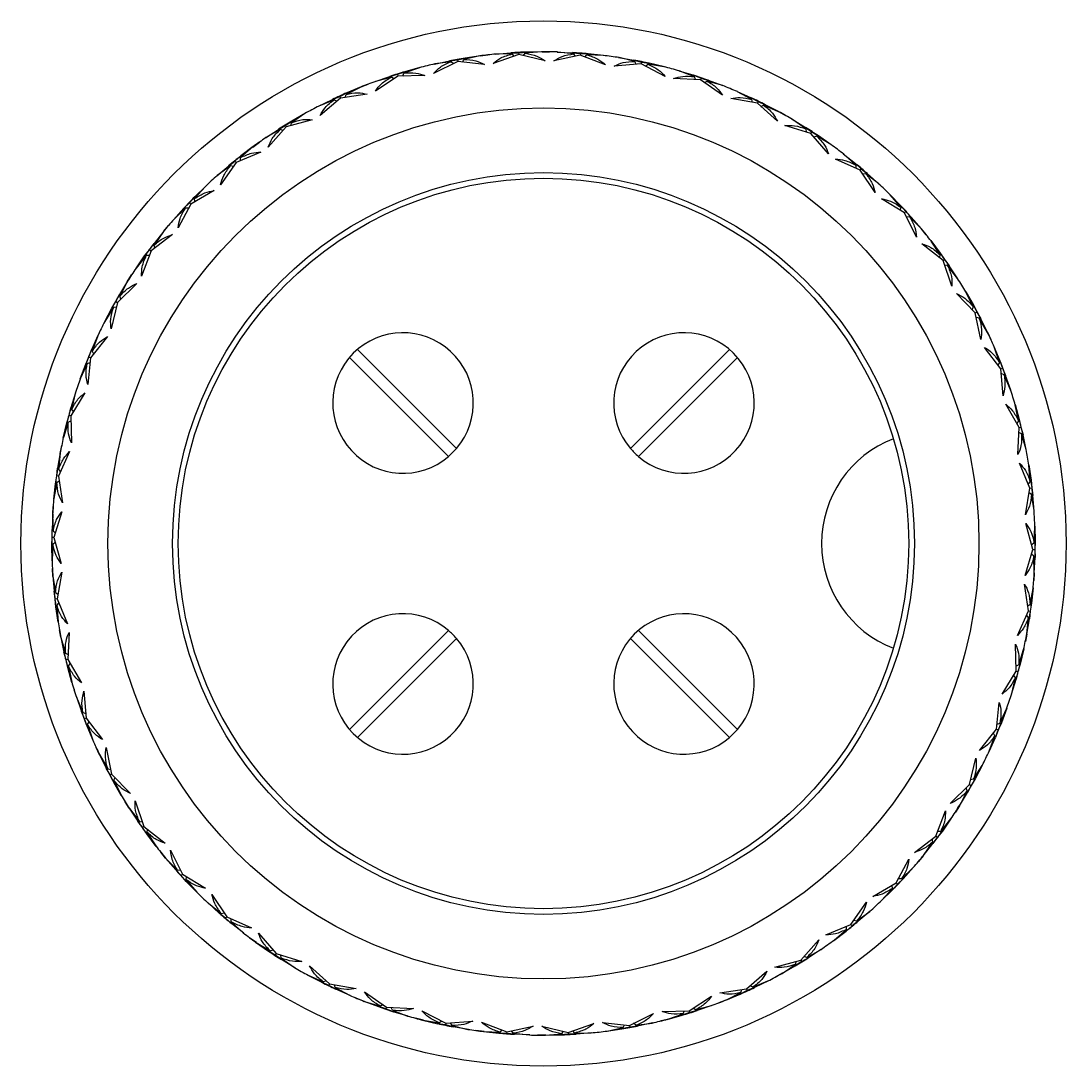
# Model space of a CAD drawing. Header units: millimetres. Extents: x -172 to 278, y -210 to 212.
# Drawn here: x 131.87 to 150.47, y 3.37 to 21.97 of the extents above; entities that cross this region are included whole.
import ezdxf

# ---------------------------------------------------------------- set-up
doc = ezdxf.new("R2010")
doc.units = ezdxf.units.MM

msp = doc.modelspace()

# ---------------------------------------------------------------- linework, layer by layer
at = {"color": 7, "linetype": 'Continuous', "lineweight": 25}
for p, q in [((140.311, 21.375), (140.586, 21.398)), ((140.586, 21.398), (140.726, 21.401)), ((140.726, 21.401), (140.866, 21.412)), ((140.726, 21.401), (140.728, 21.368)), ((140.811, 21.349), (140.844, 21.391)), ((141.134, 21.418), (140.844, 21.391)), ((141.142, 21.418), (140.866, 21.412)), ((141.142, 21.417), (141.275, 21.417)), ((141.409, 21.414), (141.685, 21.402)), ((141.707, 21.381), (141.418, 21.414)), ((141.685, 21.402), (141.824, 21.387)), ((139.641, 21.244), (139.21, 21.031)), ((139.226, 21.199), (139.497, 21.256)), ((139.523, 21.241), (139.235, 21.201)), ((139.497, 21.256), (139.635, 21.277)), ((139.564, 21.206), (139.523, 21.241)), ((139.635, 21.277), (139.772, 21.305)), ((139.635, 21.277), (139.641, 21.244)), ((140.119, 21.193), (139.641, 21.244)), ((139.726, 21.235), (139.753, 21.282)), ((140.037, 21.344), (139.753, 21.282)), ((140.046, 21.345), (139.772, 21.305)), ((140.046, 21.345), (140.178, 21.361)), ((140.728, 21.368), (140.274, 21.211)), ((140.61, 21.38), (140.32, 21.376)), ((140.647, 21.34), (140.61, 21.38)), ((141.196, 21.258), (140.728, 21.368)), ((141.822, 21.355), (141.352, 21.256)), ((141.738, 21.337), (141.707, 21.381)), ((141.824, 21.387), (141.822, 21.355)), ((142.272, 21.186), (141.822, 21.355)), ((141.824, 21.387), (141.964, 21.381)), ((141.902, 21.325), (141.94, 21.363)), ((142.231, 21.353), (141.94, 21.363)), ((142.239, 21.352), (141.964, 21.381)), ((142.905, 21.204), (142.426, 21.165)), ((142.503, 21.315), (142.776, 21.269)), ((142.795, 21.245), (142.512, 21.314)), ((142.776, 21.269), (142.912, 21.236)), ((142.82, 21.197), (142.795, 21.245)), ((142.912, 21.236), (142.905, 21.204)), ((143.331, 20.981), (142.905, 21.204)), ((142.912, 21.236), (143.05, 21.213)), ((143.319, 21.149), (143.05, 21.213)), ((138.568, 21.017), (138.701, 21.062)), ((138.663, 20.987), (138.684, 21.037)), ((138.959, 21.134), (138.684, 21.037)), ((138.967, 21.136), (138.701, 21.062)), ((142.981, 21.165), (143.023, 21.198)), ((143.311, 21.151), (143.023, 21.198)), ((143.577, 21.08), (143.841, 20.999)), ((143.857, 20.973), (143.585, 21.077)), ((137.923, 20.793), (138.047, 20.842)), ((138.172, 20.889), (138.433, 20.979)), ((138.578, 20.985), (138.177, 20.72)), ((138.461, 20.967), (138.181, 20.892)), ((138.433, 20.979), (138.568, 21.017)), ((138.507, 20.938), (138.461, 20.967)), ((138.568, 21.017), (138.578, 20.985)), ((139.059, 20.994), (138.578, 20.985)), ((143.962, 20.919), (143.482, 20.94)), ((143.841, 20.999), (143.972, 20.95)), ((143.876, 20.923), (143.857, 20.973)), ((143.972, 20.95), (143.962, 20.919)), ((144.356, 20.644), (143.962, 20.919)), ((143.972, 20.95), (144.106, 20.91)), ((144.032, 20.87), (144.078, 20.898)), ((144.357, 20.816), (144.078, 20.898)), ((144.365, 20.813), (144.106, 20.91)), ((137.542, 20.625), (137.668, 20.687)), ((138.032, 20.664), (137.556, 20.595)), ((137.641, 20.607), (137.655, 20.659)), ((137.915, 20.79), (137.655, 20.659)), ((137.923, 20.793), (137.668, 20.687)), ((144.612, 20.712), (144.864, 20.599)), ((144.877, 20.571), (144.62, 20.708)), ((137.165, 20.448), (137.413, 20.571)), ((137.443, 20.562), (137.173, 20.452)), ((137.556, 20.595), (137.192, 20.282)), ((137.413, 20.571), (137.542, 20.625)), ((137.491, 20.539), (137.443, 20.562)), ((137.542, 20.625), (137.556, 20.595)), ((144.974, 20.504), (144.5, 20.585)), ((144.864, 20.599), (144.988, 20.534)), ((144.89, 20.519), (144.877, 20.571)), ((144.988, 20.534), (144.974, 20.504)), ((145.33, 20.182), (144.974, 20.504)), ((144.988, 20.534), (145.116, 20.476)), ((145.037, 20.447), (145.086, 20.469)), ((145.353, 20.352), (145.086, 20.469)), ((145.361, 20.348), (145.116, 20.476)), ((136.923, 20.319), (136.681, 20.156)), ((136.93, 20.323), (136.69, 20.185)), ((145.349, 20.354), (145.477, 20.283)), ((136.452, 20.038), (136.574, 20.108)), ((136.574, 20.108), (136.69, 20.185)), ((136.574, 20.108), (136.591, 20.08)), ((137.054, 20.208), (136.591, 20.08)), ((136.673, 20.103), (136.681, 20.156)), ((145.926, 19.965), (145.466, 20.105)), ((145.593, 20.216), (145.829, 20.073)), ((145.838, 20.044), (145.601, 20.212)), ((136.222, 19.885), (136.452, 20.038)), ((136.482, 20.033), (136.229, 19.89)), ((136.591, 20.08), (136.269, 19.723)), ((136.534, 20.016), (136.482, 20.033)), ((145.829, 20.073), (145.944, 19.993)), ((145.838, 20.044), (145.844, 19.99)), ((145.926, 19.965), (145.944, 19.993)), ((146.239, 19.601), (145.926, 19.965)), ((145.944, 19.993), (146.064, 19.92)), ((146.033, 19.916), (145.982, 19.901)), ((146.283, 19.767), (146.033, 19.916)), ((146.29, 19.762), (146.064, 19.92)), ((135.997, 19.726), (135.778, 19.534)), ((136.004, 19.731), (135.784, 19.564)), ((135.993, 19.723), (136.112, 19.809)), ((135.677, 19.473), (135.784, 19.564)), ((136.141, 19.633), (135.698, 19.448)), ((135.777, 19.481), (135.778, 19.534)), ((146.504, 19.602), (146.721, 19.43)), ((146.725, 19.4), (146.511, 19.597)), ((135.356, 19.208), (135.566, 19.389)), ((135.596, 19.388), (135.363, 19.214)), ((135.698, 19.448), (135.423, 19.053)), ((135.566, 19.389), (135.677, 19.473)), ((135.649, 19.377), (135.596, 19.388)), ((135.677, 19.473), (135.698, 19.448)), ((146.803, 19.312), (146.364, 19.508)), ((146.721, 19.43), (146.824, 19.336)), ((146.725, 19.4), (146.725, 19.346)), ((146.803, 19.312), (146.824, 19.336)), ((147.068, 18.911), (146.803, 19.312)), ((146.824, 19.336), (146.934, 19.249)), ((146.903, 19.249), (146.85, 19.24)), ((147.133, 19.07), (146.903, 19.249)), ((147.139, 19.064), (146.934, 19.249)), ((135.153, 19.022), (134.96, 18.805)), ((135.159, 19.028), (134.962, 18.835)), ((147.139, 19.063), (147.236, 18.972)), ((134.868, 18.731), (134.962, 18.835)), ((135.308, 18.948), (134.891, 18.709)), ((134.965, 18.751), (134.96, 18.805)), ((147.592, 18.553), (147.181, 18.803)), ((147.331, 18.879), (147.524, 18.681)), ((147.525, 18.651), (147.338, 18.873)), ((134.582, 18.428), (134.767, 18.633)), ((134.798, 18.636), (134.588, 18.435)), ((134.891, 18.709), (134.668, 18.283)), ((134.767, 18.633), (134.868, 18.731)), ((134.852, 18.633), (134.798, 18.636)), ((134.868, 18.731), (134.891, 18.709)), ((147.525, 18.651), (147.518, 18.597)), ((147.524, 18.681), (147.616, 18.575)), ((147.592, 18.553), (147.616, 18.575)), ((147.804, 18.122), (147.592, 18.553)), ((147.616, 18.575), (147.713, 18.475)), ((147.683, 18.479), (147.629, 18.476)), ((147.888, 18.272), (147.683, 18.479)), ((147.894, 18.265), (147.713, 18.475)), ((134.41, 18.225), (134.495, 18.327)), ((147.885, 18.275), (147.978, 18.162)), ((134.567, 18.164), (134.184, 17.874)), ((134.41, 18.225), (134.238, 18.009)), ((134.404, 18.218), (134.239, 17.978)), ((148.061, 18.058), (148.228, 17.837)), ((148.225, 17.807), (148.067, 18.05)), ((134.184, 17.874), (134.015, 17.424)), ((134.07, 17.784), (134.157, 17.894)), ((134.157, 17.894), (134.238, 18.009)), ((134.157, 17.894), (134.184, 17.874)), ((134.252, 17.926), (134.239, 17.978)), ((148.278, 17.701), (147.902, 18.001)), ((133.912, 17.558), (134.07, 17.784)), ((134.1, 17.791), (133.917, 17.565)), ((134.154, 17.794), (134.1, 17.791)), ((148.225, 17.807), (148.212, 17.755)), ((148.228, 17.837), (148.305, 17.72)), ((148.278, 17.701), (148.305, 17.72)), ((148.436, 17.247), (148.278, 17.701)), ((148.305, 17.72), (148.39, 17.609)), ((148.36, 17.616), (148.306, 17.621)), ((148.538, 17.385), (148.36, 17.616)), ((148.542, 17.378), (148.39, 17.609)), ((133.766, 17.334), (133.623, 17.098)), ((133.762, 17.327), (133.629, 17.068)), ((133.76, 17.322), (133.838, 17.446)), ((133.93, 17.293), (133.586, 16.958)), ((148.853, 16.771), (148.518, 17.115)), ((148.682, 17.151), (148.82, 16.912)), ((148.814, 16.882), (148.687, 17.143)), ((133.586, 16.958), (133.476, 16.49)), ((133.485, 16.854), (133.558, 16.974)), ((133.558, 16.974), (133.623, 17.098)), ((133.558, 16.974), (133.586, 16.958)), ((133.647, 17.017), (133.629, 17.068)), ((133.357, 16.609), (133.485, 16.854)), ((133.514, 16.865), (133.361, 16.618)), ((133.567, 16.875), (133.514, 16.865)), ((148.814, 16.882), (148.794, 16.832)), ((148.82, 16.912), (148.882, 16.786)), ((148.853, 16.771), (148.882, 16.786)), ((148.952, 16.3), (148.853, 16.771)), ((148.882, 16.786), (148.952, 16.665)), ((148.924, 16.676), (148.871, 16.687)), ((149.071, 16.425), (148.924, 16.676)), ((149.074, 16.417), (148.952, 16.665)), ((133.24, 16.369), (133.127, 16.117)), ((133.235, 16.357), (133.297, 16.49)), ((149.068, 16.429), (149.131, 16.296)), ((133.408, 16.35), (133.108, 15.974)), ((133.236, 16.362), (133.136, 16.088)), ((133.078, 15.986), (133.127, 16.117)), ((133.136, 16.088), (133.162, 16.041)), ((139.62, 14.357), (137.858, 16.119)), ((144.479, 16.119), (142.717, 14.357)), ((149.307, 15.775), (149.017, 16.158)), ((149.185, 16.174), (149.292, 15.919)), ((149.282, 15.89), (149.189, 16.166)), ((132.924, 15.599), (133.021, 15.858)), ((133.048, 15.872), (132.927, 15.608)), ((133.021, 15.858), (133.078, 15.986)), ((133.048, 15.872), (133.099, 15.889)), ((133.108, 15.974), (133.057, 15.496)), ((133.108, 15.974), (133.078, 15.986)), ((137.717, 15.978), (139.479, 14.216)), ((142.858, 14.216), (144.62, 15.978)), ((149.282, 15.89), (149.255, 15.843)), ((149.292, 15.919), (149.338, 15.787)), ((149.307, 15.775), (149.338, 15.787)), ((149.346, 15.296), (149.307, 15.775)), ((149.365, 15.672), (149.314, 15.69)), ((149.338, 15.787), (149.392, 15.658)), ((149.479, 15.404), (149.365, 15.672)), ((149.482, 15.396), (149.392, 15.658)), ((133.007, 15.348), (132.757, 14.937)), ((132.839, 15.347), (132.758, 15.082)), ((132.836, 15.338), (132.771, 15.055)), ((132.726, 14.946), (132.758, 15.082)), ((149.632, 14.731), (149.393, 15.147)), ((149.561, 15.142), (149.635, 14.875)), ((149.622, 14.848), (149.564, 15.133)), ((132.685, 14.812), (132.726, 14.946)), ((132.757, 14.937), (132.726, 14.946)), ((132.757, 14.937), (132.767, 14.457)), ((132.771, 15.055), (132.802, 15.01)), ((132.622, 14.543), (132.685, 14.812)), ((132.71, 14.829), (132.624, 14.552)), ((132.71, 14.829), (132.759, 14.852)), ((149.622, 14.848), (149.59, 14.805)), ((149.611, 14.25), (149.632, 14.731)), ((149.632, 14.731), (149.664, 14.738)), ((149.635, 14.875), (149.664, 14.738)), ((149.664, 14.738), (149.702, 14.603)), ((149.677, 14.621), (149.629, 14.645)), ((149.757, 14.341), (149.677, 14.621)), ((149.758, 14.333), (149.702, 14.603)), ((132.566, 14.268), (132.594, 14.412)), ((132.568, 14.281), (132.522, 14.009)), ((132.567, 14.273), (132.538, 13.983)), ((132.736, 14.304), (132.539, 13.865)), ((132.507, 13.87), (132.522, 14.009)), ((132.538, 13.983), (132.574, 13.943)), ((149.824, 13.653), (149.639, 14.097)), ((149.805, 14.07), (149.845, 13.797)), ((149.828, 13.771), (149.807, 14.061)), ((132.483, 13.732), (132.507, 13.87)), ((132.506, 13.752), (132.552, 13.781)), ((132.539, 13.865), (132.507, 13.87)), ((132.539, 13.865), (132.609, 13.39)), ((149.828, 13.771), (149.791, 13.732)), ((149.845, 13.797), (149.857, 13.657)), ((132.454, 13.457), (132.483, 13.732)), ((132.506, 13.752), (132.455, 13.466)), ((149.743, 13.18), (149.824, 13.653)), ((149.824, 13.653), (149.857, 13.657)), ((149.857, 13.657), (149.877, 13.519)), ((149.855, 13.539), (149.81, 13.569)), ((149.899, 13.252), (149.855, 13.539)), ((149.899, 13.243), (149.877, 13.519)), ((132.434, 13.191), (132.443, 13.324)), ((132.597, 13.234), (132.457, 12.774)), ((132.434, 13.191), (132.422, 12.915)), ((132.433, 13.182), (132.441, 12.891)), ((149.879, 12.561), (149.751, 13.024)), ((132.425, 12.775), (132.422, 12.915)), ((132.441, 12.891), (132.482, 12.856)), ((149.898, 12.677), (149.913, 12.968)), ((149.913, 12.977), (149.918, 12.7)), ((132.418, 12.635), (132.425, 12.775)), ((132.438, 12.658), (132.423, 12.368)), ((132.457, 12.774), (132.425, 12.775)), ((132.438, 12.658), (132.48, 12.692)), ((132.457, 12.774), (132.586, 12.311)), ((149.898, 12.677), (149.857, 12.643)), ((149.918, 12.7), (149.912, 12.56)), ((132.424, 12.358), (132.418, 12.635)), ((149.74, 12.101), (149.879, 12.561)), ((149.895, 12.444), (149.855, 12.479)), ((149.879, 12.561), (149.912, 12.56)), ((149.912, 12.56), (149.915, 12.42)), ((149.903, 12.153), (149.895, 12.444)), ((149.903, 12.144), (149.915, 12.42)), ((132.438, 12.079), (132.43, 12.225)), ((132.437, 12.092), (132.46, 11.817)), ((132.594, 12.155), (132.513, 11.682)), ((149.902, 12.144), (149.894, 12.011)), ((132.438, 12.084), (132.482, 11.796)), ((149.797, 11.47), (149.728, 11.946)), ((132.48, 11.678), (132.46, 11.817)), ((132.482, 11.796), (132.527, 11.766)), ((149.831, 11.583), (149.882, 11.869)), ((149.883, 11.878), (149.853, 11.603)), ((132.513, 11.682), (132.48, 11.678)), ((132.492, 11.538), (132.48, 11.678)), ((132.531, 11.265), (132.492, 11.538)), ((132.509, 11.564), (132.546, 11.603)), ((132.509, 11.564), (132.53, 11.274)), ((132.513, 11.682), (132.698, 11.238)), ((149.831, 11.583), (149.785, 11.555)), ((149.853, 11.603), (149.83, 11.465)), ((149.601, 11.031), (149.797, 11.47)), ((149.799, 11.352), (149.762, 11.392)), ((149.77, 11.062), (149.799, 11.352)), ((149.797, 11.47), (149.83, 11.465)), ((149.83, 11.465), (149.815, 11.326)), ((149.768, 11.054), (149.815, 11.326)), ((132.579, 11.003), (132.554, 11.133)), ((132.578, 11.002), (132.635, 10.732)), ((132.58, 10.994), (132.66, 10.714)), ((132.725, 11.085), (132.704, 10.605)), ((139.479, 11.119), (137.717, 9.357)), ((137.858, 9.216), (139.62, 10.978)), ((142.717, 10.978), (144.479, 9.216)), ((144.62, 9.357), (142.858, 11.119)), ((149.768, 11.054), (149.743, 10.923)), ((149.579, 10.398), (149.57, 10.878)), ((149.715, 10.792), (149.652, 10.523)), ((132.673, 10.597), (132.635, 10.732)), ((132.66, 10.714), (132.708, 10.69)), ((132.704, 10.605), (132.673, 10.597)), ((132.704, 10.605), (132.944, 10.188)), ((149.626, 10.506), (149.713, 10.783)), ((132.701, 10.46), (132.673, 10.597)), ((132.775, 10.194), (132.701, 10.46)), ((132.715, 10.487), (132.747, 10.53)), ((132.715, 10.487), (132.773, 10.202)), ((149.626, 10.506), (149.578, 10.483)), ((149.652, 10.523), (149.611, 10.389)), ((149.329, 9.987), (149.579, 10.398)), ((149.498, 9.989), (149.579, 10.253)), ((149.501, 9.997), (149.566, 10.281)), ((149.566, 10.281), (149.535, 10.325)), ((149.579, 10.398), (149.611, 10.389)), ((149.611, 10.389), (149.579, 10.253)), ((132.855, 9.939), (132.814, 10.066)), ((132.855, 9.939), (132.945, 9.678)), ((132.857, 9.931), (132.972, 9.663)), ((132.99, 10.039), (133.03, 9.56)), ((132.999, 9.548), (132.945, 9.678)), ((149.228, 9.362), (149.279, 9.84)), ((149.289, 9.463), (149.41, 9.727)), ((149.413, 9.736), (149.316, 9.477)), ((132.972, 9.663), (133.023, 9.645)), ((133.03, 9.56), (132.999, 9.548)), ((133.045, 9.416), (132.999, 9.548)), ((133.03, 9.56), (133.32, 9.177)), ((133.055, 9.445), (133.081, 9.492)), ((133.152, 9.161), (133.045, 9.416)), ((133.055, 9.445), (133.148, 9.169)), ((148.929, 8.985), (149.228, 9.362)), ((149.259, 9.349), (149.21, 9.218)), ((149.228, 9.362), (149.259, 9.349)), ((149.289, 9.463), (149.237, 9.447)), ((149.316, 9.477), (149.259, 9.349)), ((149.097, 8.966), (149.21, 9.218)), ((149.1, 8.973), (149.2, 9.247)), ((149.2, 9.247), (149.175, 9.295)), ((133.268, 8.906), (133.206, 9.039)), ((133.384, 9.035), (133.483, 8.565)), ((133.262, 8.918), (133.385, 8.671)), ((133.266, 8.911), (133.413, 8.659)), ((148.75, 8.377), (148.861, 8.845)), ((133.455, 8.549), (133.385, 8.671)), ((133.413, 8.659), (133.466, 8.648)), ((133.483, 8.565), (133.455, 8.549)), ((133.483, 8.565), (133.819, 8.221)), ((148.823, 8.471), (148.976, 8.718)), ((148.98, 8.726), (148.852, 8.481)), ((133.516, 8.424), (133.455, 8.549)), ((133.654, 8.184), (133.516, 8.424)), ((133.523, 8.453), (133.543, 8.503)), ((133.523, 8.453), (133.65, 8.192)), ((148.406, 8.042), (148.75, 8.377)), ((148.75, 8.377), (148.779, 8.361)), ((148.823, 8.471), (148.77, 8.461)), ((148.852, 8.481), (148.779, 8.361)), ((148.57, 8.001), (148.714, 8.237)), ((148.575, 8.008), (148.708, 8.267)), ((148.708, 8.267), (148.689, 8.318)), ((148.779, 8.361), (148.714, 8.237)), ((133.795, 7.957), (133.724, 8.07)), ((133.901, 8.088), (134.058, 7.634)), ((148.57, 8.001), (148.498, 7.889)), ((133.795, 7.957), (133.947, 7.726)), ((133.799, 7.95), (133.977, 7.719)), ((148.153, 7.461), (148.321, 7.911)), ((134.032, 7.615), (133.947, 7.726)), ((133.977, 7.719), (134.03, 7.715)), ((134.058, 7.634), (134.032, 7.615)), ((134.058, 7.634), (134.434, 7.335)), ((148.237, 7.544), (148.419, 7.77)), ((148.425, 7.778), (148.266, 7.551)), ((134.109, 7.498), (134.032, 7.615)), ((134.276, 7.278), (134.109, 7.498)), ((134.111, 7.528), (134.125, 7.58)), ((134.111, 7.528), (134.27, 7.285)), ((147.77, 7.171), (148.153, 7.461)), ((148.179, 7.441), (148.099, 7.327)), ((148.153, 7.461), (148.179, 7.441)), ((148.266, 7.551), (148.179, 7.441)), ((148.237, 7.544), (148.183, 7.541)), ((147.927, 7.11), (148.099, 7.327)), ((147.932, 7.117), (148.097, 7.357)), ((148.097, 7.357), (148.085, 7.409)), ((134.443, 7.07), (134.359, 7.173)), ((134.443, 7.07), (134.623, 6.86)), ((134.532, 7.213), (134.745, 6.782)), ((147.927, 7.11), (147.842, 7.008)), ((134.449, 7.063), (134.654, 6.857)), ((147.445, 6.627), (147.669, 7.052)), ((147.539, 6.699), (147.748, 6.9)), ((147.754, 6.907), (147.569, 6.702)), ((134.721, 6.76), (134.623, 6.86)), ((134.654, 6.857), (134.707, 6.859)), ((134.745, 6.782), (134.721, 6.76)), ((134.812, 6.654), (134.721, 6.76)), ((134.745, 6.782), (135.156, 6.533)), ((134.811, 6.684), (134.818, 6.738)), ((147.569, 6.702), (147.469, 6.604)), ((147.539, 6.699), (147.485, 6.702)), ((134.811, 6.684), (134.999, 6.463)), ((135.005, 6.456), (134.812, 6.654)), ((147.029, 6.387), (147.445, 6.627)), ((147.183, 6.313), (147.377, 6.531)), ((147.377, 6.531), (147.371, 6.584)), ((147.469, 6.604), (147.375, 6.5)), ((147.445, 6.627), (147.469, 6.604)), ((135.208, 6.262), (135.101, 6.363)), ((135.268, 6.424), (135.533, 6.024)), ((147.177, 6.307), (147.375, 6.5)), ((135.198, 6.271), (135.403, 6.086)), ((135.204, 6.265), (135.433, 6.086)), ((146.639, 5.888), (146.914, 6.282)), ((135.512, 5.999), (135.403, 6.086)), ((135.433, 6.086), (135.486, 6.095)), ((135.533, 6.024), (135.512, 5.999)), ((135.616, 5.905), (135.512, 5.999)), ((135.533, 6.024), (135.972, 5.827)), ((135.611, 5.935), (135.612, 5.989)), ((146.74, 5.947), (146.688, 5.958)), ((146.74, 5.947), (146.974, 6.121)), ((146.98, 6.127), (146.771, 5.947)), ((135.611, 5.935), (135.825, 5.738)), ((135.833, 5.733), (135.616, 5.905)), ((146.195, 5.702), (146.639, 5.888)), ((146.333, 5.604), (146.553, 5.771)), ((146.339, 5.609), (146.559, 5.801)), ((146.659, 5.862), (146.553, 5.771)), ((146.559, 5.801), (146.56, 5.855)), ((146.639, 5.888), (146.659, 5.862)), ((146.771, 5.947), (146.659, 5.862)), ((136.058, 5.566), (135.939, 5.652)), ((136.097, 5.734), (136.411, 5.37)), ((145.746, 5.255), (146.068, 5.612)), ((136.046, 5.573), (136.273, 5.415)), ((136.053, 5.568), (136.303, 5.419)), ((136.393, 5.342), (136.273, 5.415)), ((136.303, 5.419), (136.355, 5.435)), ((145.854, 5.302), (146.107, 5.445)), ((146.115, 5.45), (145.884, 5.297)), ((136.411, 5.37), (136.393, 5.342)), ((136.508, 5.262), (136.393, 5.342)), ((136.411, 5.37), (136.87, 5.23)), ((136.499, 5.291), (136.492, 5.345)), ((136.499, 5.291), (136.736, 5.123)), ((136.744, 5.119), (136.508, 5.262)), ((145.283, 5.127), (145.746, 5.255)), ((145.763, 5.228), (145.646, 5.15)), ((145.656, 5.179), (145.663, 5.233)), ((145.746, 5.255), (145.763, 5.228)), ((145.884, 5.297), (145.763, 5.228)), ((145.854, 5.302), (145.803, 5.319)), ((137.006, 5.153), (137.363, 4.831)), ((144.781, 4.74), (145.145, 5.054)), ((145.407, 5.013), (145.646, 5.15)), ((145.414, 5.017), (145.656, 5.179)), ((136.976, 4.987), (137.221, 4.859)), ((136.983, 4.983), (137.25, 4.866)), ((137.348, 4.802), (137.221, 4.859)), ((137.25, 4.866), (137.299, 4.888)), ((144.894, 4.773), (145.163, 4.883)), ((145.171, 4.887), (144.924, 4.764)), ((145.418, 5.019), (145.29, 4.949)), ((137.363, 4.831), (137.348, 4.802)), ((137.472, 4.736), (137.348, 4.802)), ((137.363, 4.831), (137.837, 4.75)), ((137.46, 4.764), (137.447, 4.817)), ((137.46, 4.764), (137.716, 4.627)), ((137.725, 4.624), (137.472, 4.736)), ((137.981, 4.691), (138.375, 4.416)), ((144.305, 4.671), (144.781, 4.74)), ((144.422, 4.545), (144.682, 4.676)), ((144.794, 4.71), (144.669, 4.648)), ((144.682, 4.676), (144.696, 4.728)), ((144.781, 4.74), (144.794, 4.71)), ((144.924, 4.764), (144.794, 4.71)), ((144.894, 4.773), (144.846, 4.796)), ((137.984, 4.518), (137.848, 4.572)), ((137.972, 4.522), (138.23, 4.426)), ((137.98, 4.519), (138.259, 4.437)), ((138.259, 4.437), (138.305, 4.465)), ((143.759, 4.35), (144.159, 4.615)), ((144.413, 4.542), (144.29, 4.493)), ((144.414, 4.542), (144.669, 4.648)), ((138.364, 4.385), (138.23, 4.426)), ((138.375, 4.416), (138.364, 4.385)), ((138.496, 4.336), (138.364, 4.385)), ((138.375, 4.416), (138.855, 4.395)), ((138.48, 4.362), (138.46, 4.412)), ((138.48, 4.362), (138.751, 4.258)), ((138.76, 4.256), (138.496, 4.336)), ((139.006, 4.354), (139.431, 4.131)), ((142.696, 4.091), (143.127, 4.304)), ((143.278, 4.341), (143.759, 4.35)), ((143.378, 4.201), (143.652, 4.299)), ((143.768, 4.319), (143.636, 4.273)), ((143.652, 4.299), (143.673, 4.348)), ((143.759, 4.35), (143.768, 4.319)), ((143.903, 4.356), (143.768, 4.319)), ((143.875, 4.368), (143.83, 4.397)), ((143.875, 4.368), (144.156, 4.443)), ((144.165, 4.447), (143.903, 4.356)), ((139.031, 4.183), (138.889, 4.22)), ((139.018, 4.186), (139.287, 4.122)), ((139.026, 4.184), (139.313, 4.137)), ((139.425, 4.099), (139.287, 4.122)), ((139.313, 4.137), (139.355, 4.171)), ((139.431, 4.131), (139.425, 4.099)), ((139.561, 4.067), (139.425, 4.099)), ((139.431, 4.131), (139.91, 4.17)), ((139.542, 4.091), (139.516, 4.138)), ((140.065, 4.149), (140.515, 3.98)), ((141.609, 3.967), (142.063, 4.124)), ((142.218, 4.142), (142.696, 4.091)), ((142.584, 4.053), (142.611, 4.1)), ((142.814, 4.094), (142.772, 4.129)), ((142.814, 4.094), (143.102, 4.134)), ((143.111, 4.136), (142.84, 4.079)), ((143.37, 4.199), (143.24, 4.166)), ((143.37, 4.199), (143.636, 4.273)), ((139.542, 4.091), (139.824, 4.021)), ((139.833, 4.02), (139.561, 4.067)), ((140.111, 3.982), (139.965, 4.001)), ((140.098, 3.983), (140.372, 3.954)), ((140.106, 3.982), (140.397, 3.972)), ((140.512, 3.948), (140.372, 3.954)), ((140.397, 3.972), (140.435, 4.01)), ((140.515, 3.98), (140.512, 3.948)), ((140.652, 3.933), (140.512, 3.948)), ((140.515, 3.98), (140.985, 4.08)), ((140.63, 3.954), (140.599, 3.998)), ((140.63, 3.954), (140.919, 3.921)), ((140.928, 3.921), (140.652, 3.933)), ((141.208, 3.918), (141.061, 3.918)), ((141.141, 4.078), (141.609, 3.967)), ((141.195, 3.918), (141.471, 3.923)), ((141.203, 3.918), (141.493, 3.944)), ((141.61, 3.934), (141.471, 3.923)), ((141.493, 3.944), (141.526, 3.987)), ((141.609, 3.967), (141.61, 3.934)), ((141.75, 3.937), (141.61, 3.934)), ((141.726, 3.956), (141.69, 3.995)), ((141.726, 3.956), (142.017, 3.959)), ((142.026, 3.96), (141.75, 3.937)), ((142.291, 3.99), (142.565, 4.03)), ((142.299, 3.991), (142.584, 4.053)), ((142.702, 4.059), (142.565, 4.03)), ((142.696, 4.091), (142.702, 4.059)), ((142.84, 4.079), (142.702, 4.059))]:
    msp.add_line(p, q, dxfattribs=at)
for radius in [9.3, 7.75, 6.6, 6.5]:
    msp.add_circle((141.168, 12.668), radius, dxfattribs=at)
for centre, radius, start, end in [((141.168, 12.668), 8.75, 91.9815, 93.8146), ((141.168, 12.668), 8.75, 88.3653, 90.2272), ((141.168, 12.668), 8.75, 84.7815, 86.6146), ((141.168, 12.668), 8.75, 99.1815, 101.0146), ((141.168, 12.668), 8.75, 95.5653, 97.4272), ((141.168, 12.668), 8.75, 81.1653, 83.0272), ((141.168, 12.668), 8.75, 77.5815, 79.4146), ((141.168, 12.668), 8.75, 106.3815, 108.2146), ((141.168, 12.668), 8.75, 102.7653, 104.6272), ((141.168, 12.668), 8.75, 73.9653, 75.8272), ((141.168, 12.668), 8.75, 109.9653, 111.8272), ((141.168, 12.668), 8.75, 70.3815, 72.2146), ((141.168, 12.668), 8.75, 113.5815, 115.4146), ((141.168, 12.668), 8.75, 66.7653, 68.6272), ((141.168, 12.668), 8.75, 63.1815, 65.0146), ((141.168, 12.668), 8.75, 117.1653, 119.0272), ((141.168, 12.668), 8.75, 59.5653, 61.4272), ((141.168, 12.668), 8.75, 120.7815, 122.6146), ((141.168, 12.668), 8.75, 55.9815, 57.8125), ((141.168, 12.668), 8.75, 124.3653, 126.2272), ((141.168, 12.668), 8.75, 52.3653, 54.2272), ((141.168, 12.668), 8.75, 127.9815, 129.8146), ((141.168, 12.668), 8.75, 48.7806, 50.6146), ((141.168, 12.668), 8.75, 131.5653, 133.4272), ((141.168, 12.668), 8.75, 45.1653, 47.0272), ((141.168, 12.668), 8.75, 135.1815, 137.0146), ((141.168, 12.668), 8.75, 41.5815, 43.4146), ((141.168, 12.668), 8.75, 138.7653, 140.6272), ((141.168, 12.668), 8.75, 37.9653, 39.8272), ((141.168, 12.668), 8.75, 142.3815, 144.2146), ((141.168, 12.668), 8.75, 34.3815, 36.2146), ((141.168, 12.668), 8.75, 145.9653, 147.8253), ((141.168, 12.668), 8.75, 30.7653, 32.6272), ((141.168, 12.668), 8.75, 149.5834, 151.4146), ((141.168, 12.668), 8.75, 27.1815, 29.0146), ((141.168, 12.668), 8.75, 153.1653, 155.0272), ((138.668, 15.168), 1.25, 319.5886, 310.4114), ((143.668, 15.168), 1.25, 229.5886, 220.4114), ((141.168, 12.668), 8.75, 23.5653, 25.4272), ((141.168, 12.668), 8.75, 156.7815, 158.6146), ((141.168, 12.668), 8.75, 19.9815, 21.8146), ((141.168, 12.668), 8.75, 160.3653, 162.2272), ((141.168, 12.668), 8.75, 16.3653, 18.2272), ((141.168, 12.668), 8.75, 163.9815, 165.8146), ((141.168, 12.668), 8.75, 12.7815, 14.6146), ((141.168, 12.668), 8.75, 167.5653, 169.4272), ((148.118, 12.668), 2, 111.1985, 248.8015), ((138.668, 15.168), 1.25, 310.4114, 319.5886), ((143.668, 15.168), 1.25, 220.4114, 229.5886), ((141.168, 12.668), 8.75, 9.1653, 11.0272), ((141.168, 12.668), 8.75, 171.1815, 173.0146), ((141.168, 12.668), 8.75, 5.5815, 7.4146), ((141.168, 12.668), 8.75, 174.7653, 176.6272), ((141.168, 12.668), 8.75, 1.9653, 3.8272), ((141.168, 12.668), 8.75, 178.3815, 180.2146), ((141.168, 12.668), 8.75, 358.3815, 0.2146), ((141.168, 12.668), 8.75, 181.9653, 183.8272), ((141.168, 12.668), 8.75, 354.7653, 356.6272), ((141.168, 12.668), 8.75, 185.5815, 187.4146), ((141.168, 12.668), 8.75, 351.1815, 353.0146), ((138.668, 10.168), 1.25, 49.5886, 40.4114), ((143.668, 10.168), 1.25, 319.5886, 310.4114), ((141.168, 12.668), 8.75, 189.1653, 191.0272), ((138.668, 10.168), 1.25, 40.4114, 49.5886), ((141.168, 12.668), 8.75, 347.5653, 349.4272), ((141.168, 12.668), 8.75, 192.7815, 194.6146), ((141.168, 12.668), 8.75, 343.9815, 345.8146), ((141.168, 12.668), 8.75, 196.3653, 198.2272), ((141.168, 12.668), 8.75, 340.3653, 342.2272), ((141.168, 12.668), 8.75, 199.9815, 201.8146), ((143.668, 10.168), 1.25, 310.4114, 319.5886), ((141.168, 12.668), 8.75, 336.7815, 338.6146), ((141.168, 12.668), 8.75, 203.5653, 205.4272), ((141.168, 12.668), 8.75, 333.1653, 335.0272), ((141.168, 12.668), 8.75, 207.1815, 209.0146), ((141.168, 12.668), 8.75, 329.5815, 331.4146), ((141.168, 12.668), 8.75, 210.7653, 212.6272), ((141.168, 12.668), 8.75, 325.9653, 327.8272), ((141.168, 12.668), 8.75, 214.3815, 216.2146), ((141.168, 12.668), 8.75, 322.3815, 324.2146), ((141.168, 12.668), 8.75, 217.9653, 219.8272), ((141.168, 12.668), 8.75, 318.7653, 320.6272), ((141.168, 12.668), 8.75, 221.5815, 223.4146), ((141.168, 12.668), 8.75, 315.1815, 317.0146), ((141.168, 12.668), 8.75, 225.1653, 227.0272), ((141.168, 12.668), 8.75, 311.5653, 313.4272), ((141.168, 12.668), 8.75, 228.7815, 230.6146), ((141.168, 12.668), 8.75, 307.9815, 309.8146), ((141.168, 12.668), 8.75, 232.3653, 234.2272), ((141.168, 12.668), 8.75, 304.3653, 306.2272), ((141.168, 12.668), 8.75, 235.9815, 237.8146), ((141.168, 12.668), 8.75, 300.7815, 302.6146), ((141.168, 12.668), 8.75, 239.5653, 241.4272), ((141.168, 12.668), 8.75, 243.1806, 245.0146), ((141.168, 12.668), 8.75, 297.1653, 299.0272), ((141.168, 12.668), 8.75, 293.5815, 295.4146), ((141.168, 12.668), 8.75, 246.7653, 248.6272), ((141.168, 12.668), 8.75, 289.9653, 291.8272), ((141.168, 12.668), 8.75, 250.3815, 252.2146), ((141.168, 12.668), 8.75, 286.3815, 288.2146), ((141.168, 12.668), 8.75, 253.9653, 255.8272), ((141.168, 12.668), 8.75, 257.5815, 259.4146), ((141.168, 12.668), 8.75, 282.7653, 284.6272), ((141.168, 12.668), 8.75, 261.1653, 263.0272), ((141.168, 12.668), 8.75, 264.7815, 266.6146), ((141.168, 12.668), 8.75, 268.3653, 270.2272), ((141.168, 12.668), 8.75, 271.9815, 273.8146), ((141.168, 12.668), 8.75, 275.5653, 277.4272), ((141.168, 12.668), 8.75, 279.1815, 281.0146)]:
    msp.add_arc(centre, radius, start, end, dxfattribs=at)
for points, knots in [([(140.844, 21.391), (140.914, 21.379), (141.044, 21.356), (141.148, 21.288), (141.196, 21.258)], [0, 0, 0, 0, 0.545193, 1, 1, 1, 1]), ([(139.21, 21.031), (139.249, 21.072), (139.335, 21.162), (139.457, 21.213), (139.523, 21.241)], [0, 0, 0, 0, 0.454807, 1, 1, 1, 1]), ([(139.753, 21.282), (139.825, 21.278), (139.956, 21.272), (140.068, 21.218), (140.119, 21.193)], [0, 0, 0, 0, 0.5451928, 1, 1, 1, 1]), ([(140.274, 21.211), (140.318, 21.246), (140.414, 21.324), (140.541, 21.36), (140.61, 21.38)], [0, 0, 0, 0, 0.454807, 1, 1, 1, 1]), ([(141.352, 21.256), (141.4, 21.285), (141.505, 21.351), (141.636, 21.37), (141.707, 21.381)], [0, 0, 0, 0, 0.454807, 1, 1, 1, 1]), ([(141.94, 21.363), (142.008, 21.342), (142.134, 21.303), (142.229, 21.223), (142.272, 21.186)], [0, 0, 0, 0, 0.545193, 1, 1, 1, 1]), ([(142.426, 21.165), (142.478, 21.188), (142.591, 21.24), (142.723, 21.243), (142.795, 21.245)], [0, 0, 0, 0, 0.454807, 1, 1, 1, 1]), ([(138.684, 21.037), (138.756, 21.042), (138.887, 21.052), (139.005, 21.013), (139.059, 20.994)], [0, 0, 0, 0, 0.545193, 1, 1, 1, 1]), ([(143.023, 21.198), (143.089, 21.168), (143.209, 21.114), (143.293, 21.023), (143.331, 20.981)], [0, 0, 0, 0, 0.545193, 1, 1, 1, 1]), ([(138.177, 20.72), (138.211, 20.765), (138.285, 20.865), (138.399, 20.931), (138.461, 20.967)], [0, 0, 0, 0, 0.454807, 1, 1, 1, 1]), ([(143.482, 20.94), (143.535, 20.957), (143.654, 20.994), (143.785, 20.981), (143.857, 20.973)], [0, 0, 0, 0, 0.454807, 1, 1, 1, 1]), ([(144.078, 20.898), (144.139, 20.861), (144.251, 20.792), (144.323, 20.69), (144.356, 20.644)], [0, 0, 0, 0, 0.545193, 1, 1, 1, 1]), ([(137.655, 20.659), (137.725, 20.674), (137.855, 20.7), (137.976, 20.676), (138.032, 20.664)], [0, 0, 0, 0, 0.545193, 1, 1, 1, 1]), ([(137.192, 20.282), (137.219, 20.331), (137.281, 20.439), (137.385, 20.519), (137.443, 20.562)], [0, 0, 0, 0, 0.454807, 1, 1, 1, 1]), ([(144.5, 20.585), (144.556, 20.595), (144.678, 20.617), (144.806, 20.587), (144.877, 20.571)], [0, 0, 0, 0, 0.454807, 1, 1, 1, 1]), ([(145.086, 20.469), (145.143, 20.424), (145.245, 20.341), (145.304, 20.232), (145.33, 20.182)], [0, 0, 0, 0, 0.545193, 1, 1, 1, 1]), ([(136.681, 20.156), (136.749, 20.179), (136.874, 20.222), (136.998, 20.212), (137.054, 20.208)], [0, 0, 0, 0, 0.545193, 1, 1, 1, 1]), ([(145.466, 20.105), (145.523, 20.108), (145.647, 20.114), (145.77, 20.069), (145.838, 20.044)], [0, 0, 0, 0, 0.454807, 1, 1, 1, 1]), ([(136.269, 19.723), (136.29, 19.775), (136.337, 19.89), (136.431, 19.983), (136.482, 20.033)], [0, 0, 0, 0, 0.454807, 1, 1, 1, 1]), ([(146.033, 19.916), (146.083, 19.865), (146.175, 19.77), (146.219, 19.654), (146.239, 19.601)], [0, 0, 0, 0, 0.545193, 1, 1, 1, 1]), ([(135.778, 19.534), (135.842, 19.566), (135.961, 19.624), (136.085, 19.63), (136.141, 19.633)], [0, 0, 0, 0, 0.545193, 1, 1, 1, 1]), ([(135.423, 19.053), (135.438, 19.108), (135.47, 19.228), (135.552, 19.331), (135.596, 19.388)], [0, 0, 0, 0, 0.454807, 1, 1, 1, 1]), ([(146.364, 19.508), (146.421, 19.504), (146.545, 19.494), (146.662, 19.433), (146.725, 19.4)], [0, 0, 0, 0, 0.454807, 1, 1, 1, 1]), ([(146.903, 19.249), (146.947, 19.192), (147.026, 19.086), (147.055, 18.966), (147.068, 18.911)], [0, 0, 0, 0, 0.545193, 1, 1, 1, 1]), ([(134.96, 18.805), (135.02, 18.844), (135.13, 18.916), (135.252, 18.938), (135.308, 18.948)], [0, 0, 0, 0, 0.545193, 1, 1, 1, 1]), ([(147.181, 18.803), (147.236, 18.791), (147.358, 18.767), (147.466, 18.692), (147.525, 18.651)], [0, 0, 0, 0, 0.454807, 1, 1, 1, 1]), ([(134.668, 18.283), (134.676, 18.339), (134.693, 18.462), (134.761, 18.575), (134.798, 18.636)], [0, 0, 0, 0, 0.454807, 1, 1, 1, 1]), ([(147.683, 18.479), (147.719, 18.416), (147.784, 18.301), (147.798, 18.178), (147.804, 18.122)], [0, 0, 0, 0, 0.545193, 1, 1, 1, 1]), ([(134.239, 17.978), (134.294, 18.025), (134.395, 18.11), (134.513, 18.147), (134.567, 18.164)], [0, 0, 0, 0, 0.545193, 1, 1, 1, 1]), ([(147.902, 18.001), (147.956, 17.983), (148.073, 17.943), (148.172, 17.855), (148.225, 17.807)], [0, 0, 0, 0, 0.454807, 1, 1, 1, 1]), ([(134.015, 17.424), (134.016, 17.48), (134.018, 17.605), (134.071, 17.725), (134.1, 17.791)], [0, 0, 0, 0, 0.454807, 1, 1, 1, 1]), ([(148.36, 17.616), (148.388, 17.55), (148.438, 17.428), (148.436, 17.304), (148.436, 17.247)], [0, 0, 0, 0, 0.545193, 1, 1, 1, 1]), ([(133.629, 17.068), (133.677, 17.121), (133.766, 17.218), (133.879, 17.27), (133.93, 17.293)], [0, 0, 0, 0, 0.545193, 1, 1, 1, 1]), ([(148.518, 17.115), (148.568, 17.09), (148.68, 17.036), (148.767, 16.936), (148.814, 16.882)], [0, 0, 0, 0, 0.454807, 1, 1, 1, 1]), ([(133.476, 16.49), (133.469, 16.546), (133.455, 16.669), (133.493, 16.796), (133.514, 16.865)], [0, 0, 0, 0, 0.454807, 1, 1, 1, 1]), ([(148.924, 16.676), (148.943, 16.607), (148.977, 16.479), (148.96, 16.356), (148.952, 16.3)], [0, 0, 0, 0, 0.5451928, 1, 1, 1, 1]), ([(133.136, 16.088), (133.178, 16.147), (133.254, 16.255), (133.359, 16.32), (133.408, 16.35)], [0, 0, 0, 0, 0.5451928, 1, 1, 1, 1]), ([(149.017, 16.158), (149.064, 16.128), (149.168, 16.06), (149.242, 15.95), (149.282, 15.89)], [0, 0, 0, 0, 0.4548074, 1, 1, 1, 1]), ([(133.057, 15.496), (133.044, 15.551), (133.015, 15.671), (133.036, 15.801), (133.048, 15.872)], [0, 0, 0, 0, 0.454807, 1, 1, 1, 1]), ([(149.365, 15.672), (149.375, 15.601), (149.393, 15.47), (149.361, 15.351), (149.346, 15.296)], [0, 0, 0, 0, 0.545193, 1, 1, 1, 1]), ([(132.771, 15.055), (132.805, 15.118), (132.867, 15.235), (132.963, 15.313), (133.007, 15.348)], [0, 0, 0, 0, 0.545193, 1, 1, 1, 1]), ([(149.393, 15.147), (149.436, 15.111), (149.53, 15.03), (149.589, 14.912), (149.622, 14.848)], [0, 0, 0, 0, 0.454807, 1, 1, 1, 1]), ([(132.767, 14.457), (132.747, 14.51), (132.702, 14.626), (132.707, 14.757), (132.71, 14.829)], [0, 0, 0, 0, 0.454807, 1, 1, 1, 1]), ([(149.677, 14.621), (149.678, 14.549), (149.68, 14.418), (149.633, 14.303), (149.611, 14.25)], [0, 0, 0, 0, 0.545193, 1, 1, 1, 1]), ([(132.538, 13.983), (132.564, 14.051), (132.61, 14.174), (132.697, 14.263), (132.736, 14.304)], [0, 0, 0, 0, 0.545193, 1, 1, 1, 1]), ([(149.639, 14.097), (149.677, 14.055), (149.761, 13.964), (149.804, 13.839), (149.828, 13.771)], [0, 0, 0, 0, 0.454807, 1, 1, 1, 1]), ([(132.609, 13.39), (132.582, 13.439), (132.524, 13.549), (132.512, 13.68), (132.506, 13.752)], [0, 0, 0, 0, 0.454807, 1, 1, 1, 1]), ([(149.855, 13.539), (149.847, 13.468), (149.832, 13.337), (149.771, 13.229), (149.743, 13.18)], [0, 0, 0, 0, 0.5451928, 1, 1, 1, 1]), ([(132.441, 12.891), (132.458, 12.961), (132.489, 13.089), (132.563, 13.189), (132.597, 13.234)], [0, 0, 0, 0, 0.545193, 1, 1, 1, 1]), ([(149.751, 13.024), (149.784, 12.978), (149.855, 12.877), (149.883, 12.748), (149.898, 12.677)], [0, 0, 0, 0, 0.454807, 1, 1, 1, 1]), ([(132.586, 12.311), (132.553, 12.357), (132.481, 12.459), (132.454, 12.588), (132.438, 12.658)], [0, 0, 0, 0, 0.454807, 1, 1, 1, 1]), ([(149.895, 12.444), (149.878, 12.374), (149.848, 12.246), (149.773, 12.146), (149.74, 12.101)], [0, 0, 0, 0, 0.545193, 1, 1, 1, 1]), ([(132.482, 11.796), (132.49, 11.867), (132.505, 11.998), (132.566, 12.106), (132.594, 12.155)], [0, 0, 0, 0, 0.545193, 1, 1, 1, 1]), ([(149.728, 11.946), (149.755, 11.896), (149.813, 11.786), (149.824, 11.655), (149.831, 11.583)], [0, 0, 0, 0, 0.454807, 1, 1, 1, 1]), ([(132.698, 11.238), (132.66, 11.28), (132.576, 11.372), (132.532, 11.496), (132.509, 11.564)], [0, 0, 0, 0, 0.454807, 1, 1, 1, 1]), ([(149.799, 11.352), (149.773, 11.285), (149.726, 11.161), (149.64, 11.072), (149.601, 11.031)], [0, 0, 0, 0, 0.545193, 1, 1, 1, 1]), ([(132.66, 10.714), (132.659, 10.786), (132.657, 10.918), (132.704, 11.033), (132.725, 11.085)], [0, 0, 0, 0, 0.545193, 1, 1, 1, 1]), ([(149.57, 10.878), (149.59, 10.826), (149.634, 10.71), (149.629, 10.578), (149.626, 10.506)], [0, 0, 0, 0, 0.454807, 1, 1, 1, 1]), ([(132.944, 10.188), (132.901, 10.225), (132.806, 10.305), (132.747, 10.423), (132.715, 10.487)], [0, 0, 0, 0, 0.454807, 1, 1, 1, 1]), ([(149.566, 10.281), (149.532, 10.217), (149.47, 10.101), (149.373, 10.023), (149.329, 9.987)], [0, 0, 0, 0, 0.545193, 1, 1, 1, 1]), ([(132.972, 9.663), (132.962, 9.734), (132.943, 9.865), (132.976, 9.985), (132.99, 10.039)], [0, 0, 0, 0, 0.545193, 1, 1, 1, 1]), ([(149.279, 9.84), (149.293, 9.785), (149.322, 9.664), (149.301, 9.534), (149.289, 9.463)], [0, 0, 0, 0, 0.454807, 1, 1, 1, 1]), ([(133.32, 9.177), (133.272, 9.208), (133.168, 9.275), (133.095, 9.385), (133.055, 9.445)], [0, 0, 0, 0, 0.454807, 1, 1, 1, 1]), ([(149.2, 9.247), (149.159, 9.188), (149.083, 9.08), (148.977, 9.015), (148.929, 8.985)], [0, 0, 0, 0, 0.545193, 1, 1, 1, 1]), ([(133.413, 8.659), (133.394, 8.729), (133.36, 8.856), (133.377, 8.979), (133.384, 9.035)], [0, 0, 0, 0, 0.545193, 1, 1, 1, 1]), ([(148.861, 8.845), (148.867, 8.789), (148.881, 8.666), (148.844, 8.539), (148.823, 8.471)], [0, 0, 0, 0, 0.454807, 1, 1, 1, 1]), ([(133.819, 8.221), (133.768, 8.245), (133.657, 8.3), (133.57, 8.399), (133.523, 8.453)], [0, 0, 0, 0, 0.454807, 1, 1, 1, 1]), ([(148.708, 8.267), (148.66, 8.214), (148.571, 8.117), (148.458, 8.065), (148.406, 8.042)], [0, 0, 0, 0, 0.545193, 1, 1, 1, 1]), ([(133.977, 7.719), (133.949, 7.785), (133.899, 7.907), (133.9, 8.031), (133.901, 8.088)], [0, 0, 0, 0, 0.545193, 1, 1, 1, 1]), ([(148.321, 7.911), (148.321, 7.855), (148.319, 7.731), (148.266, 7.61), (148.237, 7.544)], [0, 0, 0, 0, 0.454807, 1, 1, 1, 1]), ([(134.434, 7.335), (134.381, 7.353), (134.263, 7.392), (134.165, 7.48), (134.111, 7.528)], [0, 0, 0, 0, 0.454807, 1, 1, 1, 1]), ([(148.097, 7.357), (148.042, 7.31), (147.942, 7.225), (147.824, 7.188), (147.77, 7.171)], [0, 0, 0, 0, 0.545193, 1, 1, 1, 1]), ([(134.654, 6.857), (134.618, 6.919), (134.553, 7.034), (134.539, 7.157), (134.532, 7.213)], [0, 0, 0, 0, 0.5451928, 1, 1, 1, 1]), ([(147.669, 7.052), (147.661, 6.996), (147.644, 6.873), (147.576, 6.76), (147.539, 6.699)], [0, 0, 0, 0, 0.454807, 1, 1, 1, 1]), ([(135.156, 6.533), (135.101, 6.544), (134.979, 6.569), (134.87, 6.644), (134.811, 6.684)], [0, 0, 0, 0, 0.454807, 1, 1, 1, 1]), ([(147.377, 6.531), (147.317, 6.491), (147.206, 6.419), (147.084, 6.397), (147.029, 6.387)], [0, 0, 0, 0, 0.545193, 1, 1, 1, 1]), ([(135.433, 6.086), (135.39, 6.143), (135.311, 6.249), (135.282, 6.37), (135.268, 6.424)], [0, 0, 0, 0, 0.545193, 1, 1, 1, 1]), ([(146.914, 6.282), (146.899, 6.227), (146.867, 6.107), (146.785, 6.004), (146.74, 5.947)], [0, 0, 0, 0, 0.454807, 1, 1, 1, 1]), ([(135.972, 5.827), (135.916, 5.832), (135.792, 5.841), (135.675, 5.902), (135.611, 5.935)], [0, 0, 0, 0, 0.454807, 1, 1, 1, 1]), ([(146.559, 5.801), (146.494, 5.769), (146.376, 5.711), (146.252, 5.705), (146.195, 5.702)], [0, 0, 0, 0, 0.545193, 1, 1, 1, 1]), ([(136.303, 5.419), (136.253, 5.471), (136.162, 5.565), (136.117, 5.681), (136.097, 5.734)], [0, 0, 0, 0, 0.545193, 1, 1, 1, 1]), ([(146.068, 5.612), (146.047, 5.56), (145.999, 5.445), (145.906, 5.352), (145.854, 5.302)], [0, 0, 0, 0, 0.454807, 1, 1, 1, 1]), ([(136.87, 5.23), (136.814, 5.227), (136.69, 5.221), (136.566, 5.267), (136.499, 5.291)], [0, 0, 0, 0, 0.454807, 1, 1, 1, 1]), ([(137.25, 4.866), (137.194, 4.911), (137.091, 4.994), (137.033, 5.104), (137.006, 5.153)], [0, 0, 0, 0, 0.545193, 1, 1, 1, 1]), ([(145.145, 5.054), (145.117, 5.004), (145.056, 4.896), (144.951, 4.816), (144.894, 4.773)], [0, 0, 0, 0, 0.454807, 1, 1, 1, 1]), ([(145.656, 5.179), (145.588, 5.156), (145.463, 5.114), (145.339, 5.123), (145.283, 5.127)], [0, 0, 0, 0, 0.545193, 1, 1, 1, 1]), ([(137.837, 4.75), (137.781, 4.74), (137.659, 4.718), (137.53, 4.748), (137.46, 4.764)], [0, 0, 0, 0, 0.454807, 1, 1, 1, 1]), ([(138.259, 4.437), (138.198, 4.474), (138.085, 4.544), (138.013, 4.645), (137.981, 4.691)], [0, 0, 0, 0, 0.545193, 1, 1, 1, 1]), ([(144.682, 4.676), (144.611, 4.661), (144.482, 4.635), (144.36, 4.66), (144.305, 4.671)], [0, 0, 0, 0, 0.545193, 1, 1, 1, 1]), ([(144.159, 4.615), (144.126, 4.57), (144.051, 4.47), (143.937, 4.404), (143.875, 4.368)], [0, 0, 0, 0, 0.454807, 1, 1, 1, 1]), ([(138.855, 4.395), (138.801, 4.378), (138.683, 4.341), (138.551, 4.355), (138.48, 4.362)], [0, 0, 0, 0, 0.454807, 1, 1, 1, 1]), ([(139.313, 4.137), (139.248, 4.167), (139.128, 4.221), (139.044, 4.313), (139.006, 4.354)], [0, 0, 0, 0, 0.545193, 1, 1, 1, 1]), ([(143.127, 4.304), (143.087, 4.263), (143.001, 4.174), (142.88, 4.122), (142.814, 4.094)], [0, 0, 0, 0, 0.4548074, 1, 1, 1, 1]), ([(143.652, 4.299), (143.581, 4.293), (143.449, 4.283), (143.332, 4.323), (143.278, 4.341)], [0, 0, 0, 0, 0.545193, 1, 1, 1, 1]), ([(139.91, 4.17), (139.859, 4.147), (139.746, 4.095), (139.614, 4.092), (139.542, 4.091)], [0, 0, 0, 0, 0.454807, 1, 1, 1, 1]), ([(140.397, 3.972), (140.328, 3.993), (140.202, 4.032), (140.108, 4.112), (140.065, 4.149)], [0, 0, 0, 0, 0.545193, 1, 1, 1, 1]), ([(142.063, 4.124), (142.019, 4.089), (141.922, 4.011), (141.795, 3.975), (141.726, 3.956)], [0, 0, 0, 0, 0.454807, 1, 1, 1, 1]), ([(142.584, 4.053), (142.512, 4.057), (142.38, 4.063), (142.269, 4.117), (142.218, 4.142)], [0, 0, 0, 0, 0.545193, 1, 1, 1, 1]), ([(140.985, 4.08), (140.937, 4.05), (140.831, 3.985), (140.701, 3.965), (140.63, 3.954)], [0, 0, 0, 0, 0.454807, 1, 1, 1, 1]), ([(141.493, 3.944), (141.422, 3.956), (141.292, 3.979), (141.188, 4.047), (141.141, 4.078)], [0, 0, 0, 0, 0.545193, 1, 1, 1, 1])]:
    msp.add_open_spline(points, degree=3, knots=knots, dxfattribs=at)

doc.saveas('drawing.dxf')
